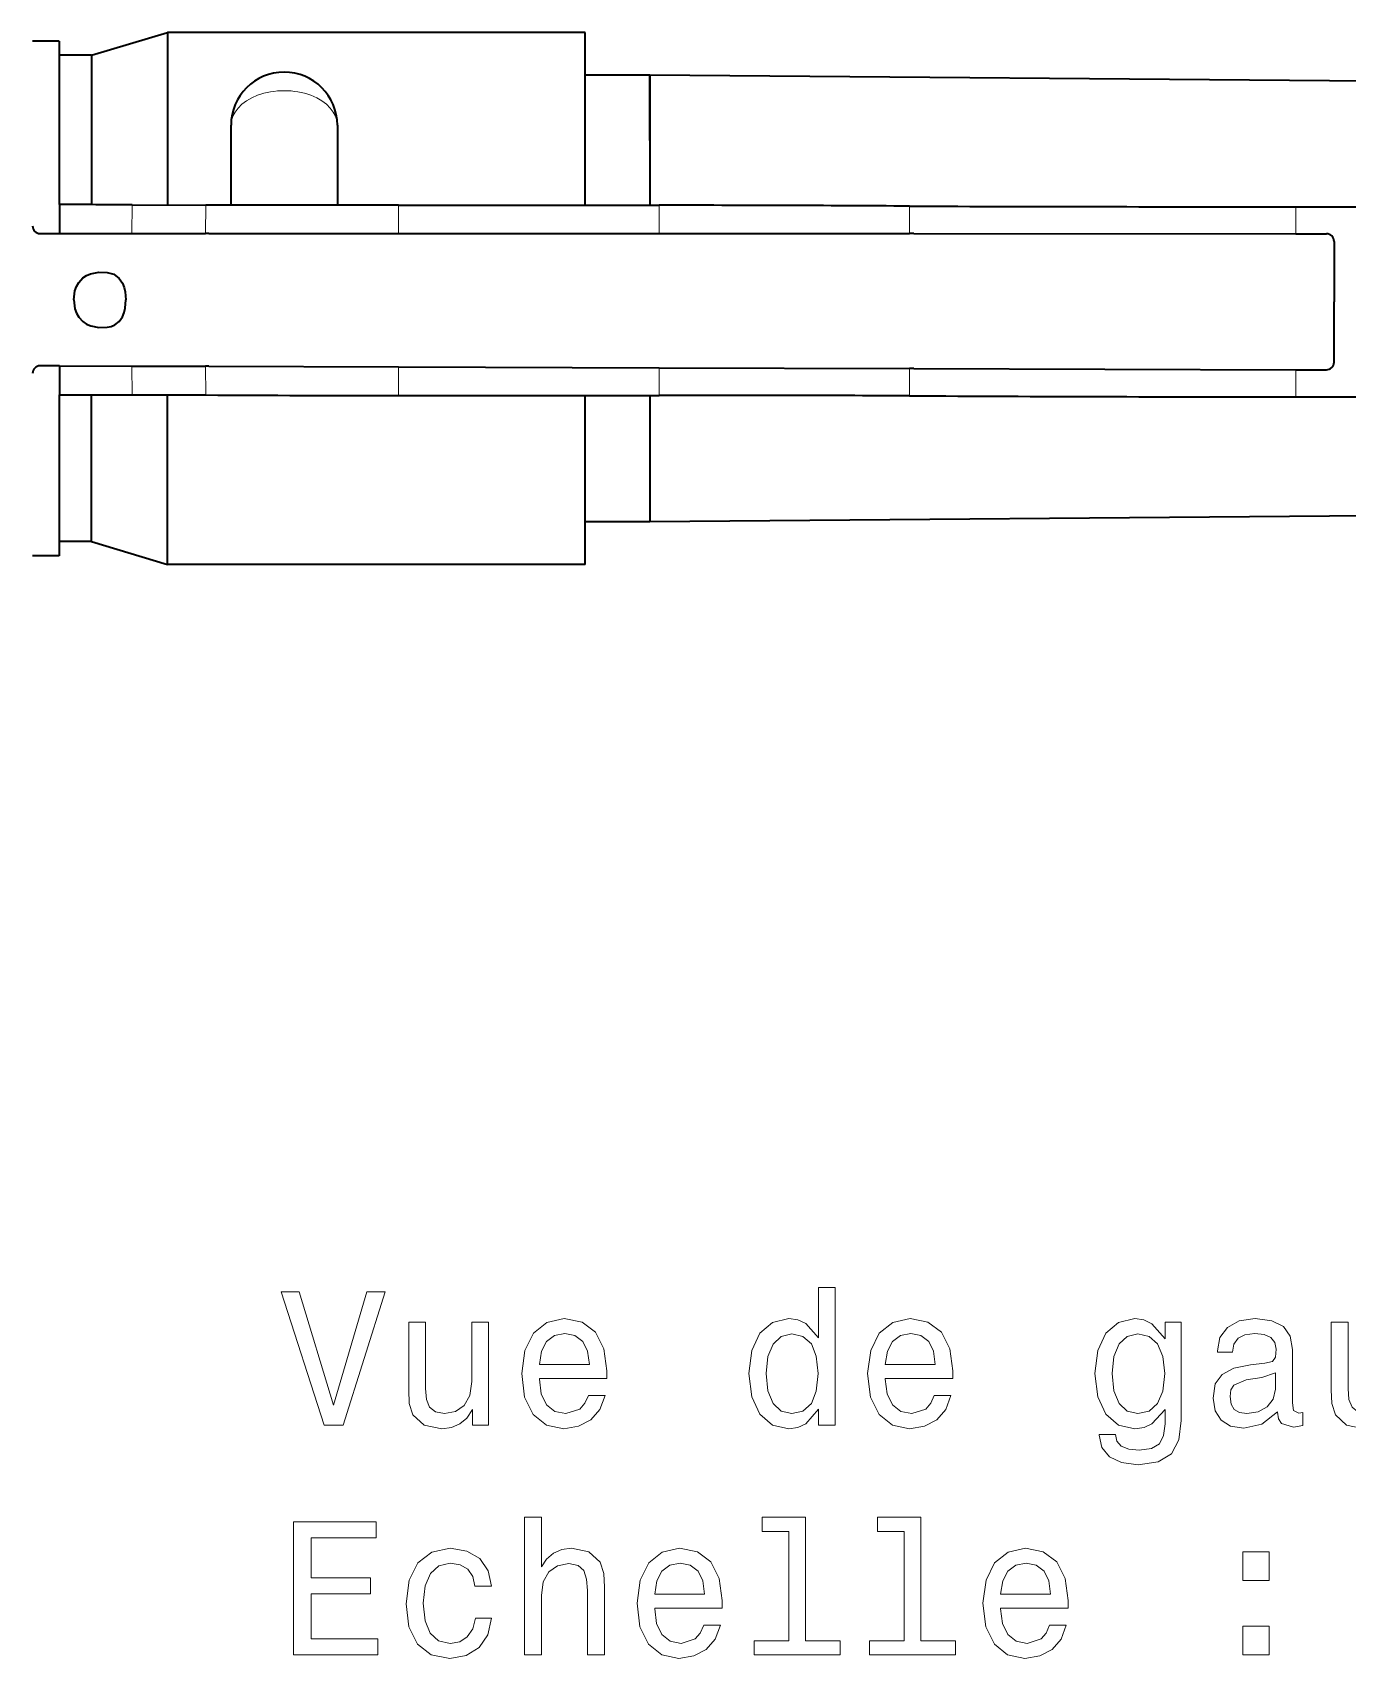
# Model space of a CAD drawing. Extents: x 370 to 946, y 143 to 764.
# Drawn here: x 704.77 to 739.4, y 384.13 to 426.93 of the extents above; entities that cross this region are included whole.
import ezdxf

# ---------------------------------------------------------------- set-up
doc = ezdxf.new("R2010")
doc.units = 0

msp = doc.modelspace()

# ---------------------------------------------------------------- linework, layer by layer
at = {"color": 7, "lineweight": 35, "ltscale": 0.052202}
for p, q in [((706.323, 426.332), (708.323, 426.932)), ((706.323, 413.532), (708.323, 412.932))]:
    msp.add_line(p, q, dxfattribs=at)
at = {"color": 7, "lineweight": 35, "ltscale": 0.113558}
msp.add_line((708.323, 426.932), (708.323, 422.389), dxfattribs=at)
at = {"color": 7, "lineweight": 35, "ltscale": 0.275}
for p, q in [((719.323, 426.932), (708.323, 426.932)), ((719.323, 412.932), (708.323, 412.932))]:
    msp.add_line(p, q, dxfattribs=at)
at = {"color": 7, "lineweight": 35, "ltscale": 0.113683}
msp.add_line((719.323, 422.384), (719.323, 426.932), dxfattribs=at)
at = {"color": 7, "lineweight": 35, "ltscale": 0.0175}
for p, q in [((705.473, 426.707), (704.773, 426.707)), ((705.473, 413.157), (704.773, 413.157))]:
    msp.add_line(p, q, dxfattribs=at)
at = {"color": 7, "lineweight": 35, "ltscale": 0.107591}
msp.add_line((705.473, 426.707), (705.473, 422.403), dxfattribs=at)
at = {"color": 7, "lineweight": 35, "ltscale": 0.021249}
for p, q in [((706.323, 426.332), (705.473, 426.332)), ((706.323, 413.532), (705.473, 413.532))]:
    msp.add_line(p, q, dxfattribs=at)
at = {"color": 7, "lineweight": 35, "ltscale": 0.098269}
msp.add_line((706.323, 426.332), (706.323, 422.401), dxfattribs=at)
at = {"color": 7, "lineweight": 35, "ltscale": 0.0425}
for p, q in [((721.023, 425.812), (719.323, 425.812)), ((721.023, 414.052), (719.323, 414.052))]:
    msp.add_line(p, q, dxfattribs=at)
at = {"color": 7, "lineweight": 35, "ltscale": 0.043056}
for p, q in [((721.023, 425.812), (721.023, 424.089)), ((721.023, 424.089), (721.023, 425.812)), ((721.023, 415.774), (721.023, 414.052))]:
    msp.add_line(p, q, dxfattribs=at)
at = {"color": 7, "lineweight": 35, "ltscale": 0.473767}
for p, q in [((739.973, 425.655), (721.023, 425.812)), ((739.973, 414.209), (721.023, 414.052))]:
    msp.add_line(p, q, dxfattribs=at)
at = {"color": 7, "lineweight": 35, "ltscale": 0.052563}
msp.add_line((710, 422.386), (710, 424.489), dxfattribs=at)
at = {"color": 7, "lineweight": 35, "ltscale": 0.052573}
msp.add_line((712.8, 424.489), (712.8, 422.386), dxfattribs=at)
at = {"color": 7, "lineweight": 35, "ltscale": 0.042638}
msp.add_line((721.023, 424.089), (721.023, 422.384), dxfattribs=at)
msp.add_line((721.023, 424.089), (721.023, 422.384), dxfattribs=at)
at = {"color": 7, "lineweight": 35, "ltscale": 0.000210571}
for p, q in [((705.481, 422.403), (705.473, 422.403)), ((705.481, 417.392), (705.473, 417.392))]:
    msp.add_line(p, q, dxfattribs=at)
at = {"color": 7, "lineweight": 35, "ltscale": 0.019097}
msp.add_line((705.481, 422.403), (705.482, 421.639), dxfattribs=at)
at = {"color": 7, "lineweight": 13, "ltscale": 0.01883}
msp.add_line((707.392, 421.639), (707.393, 422.392), dxfattribs=at)
at = {"color": 7, "lineweight": 35, "ltscale": 0.04848}
for p, q in [((707.393, 422.392), (709.333, 422.386)), ((707.393, 417.397), (709.333, 417.391))]:
    msp.add_line(p, q, dxfattribs=at)
at = {"color": 7, "lineweight": 13, "ltscale": 0.018685}
msp.add_line((709.331, 421.639), (709.333, 422.386), dxfattribs=at)
at = {"color": 7, "lineweight": 35, "ltscale": 0.126837}
msp.add_line((714.406, 422.385), (709.333, 422.386), dxfattribs=at)
at = {"color": 7, "lineweight": 13, "ltscale": 0.018684}
msp.add_line((714.407, 421.638), (714.406, 422.385), dxfattribs=at)
at = {"color": 7, "lineweight": 35, "ltscale": 0.171632}
for p, q in [((714.406, 422.385), (721.271, 422.384)), ((714.406, 417.376), (721.271, 417.376))]:
    msp.add_line(p, q, dxfattribs=at)
at = {"color": 7, "lineweight": 13, "ltscale": 0.018664}
msp.add_line((721.272, 421.637), (721.271, 422.384), dxfattribs=at)
at = {"color": 7, "lineweight": 13, "ltscale": 0.01811}
msp.add_line((727.863, 421.637), (727.863, 422.361), dxfattribs=at)
at = {"color": 7, "lineweight": 13, "ltscale": 0.017728}
msp.add_line((738.039, 421.635), (738.039, 422.345), dxfattribs=at)
at = {"color": 7, "lineweight": 35, "ltscale": 0.090067}
for p, q in [((738.039, 422.345), (741.641, 422.344)), ((738.039, 417.342), (741.641, 417.343))]:
    msp.add_line(p, q, dxfattribs=at)
at = {"color": 7, "lineweight": 35, "ltscale": 0.012517}
msp.add_line((704.972, 421.639), (705.473, 421.639), dxfattribs=at)
at = {"color": 7, "lineweight": 35, "ltscale": 0.000242615}
msp.add_line((705.472, 421.639), (705.482, 421.639), dxfattribs=at)
at = {"color": 7, "lineweight": 35, "ltscale": 2.74658e-05}
for p, q in [((705.482, 421.639), (705.483, 421.639)), ((705.482, 418.158), (705.483, 418.158))]:
    msp.add_line(p, q, dxfattribs=at)
at = {"color": 7, "lineweight": 35, "ltscale": 0.047726}
msp.add_line((705.483, 421.639), (707.392, 421.639), dxfattribs=at)
at = {"color": 7, "lineweight": 35, "ltscale": 0.002179}
for p, q in [((707.392, 421.639), (707.479, 421.639)), ((707.392, 418.152), (707.479, 418.152))]:
    msp.add_line(p, q, dxfattribs=at)
at = {"color": 7, "lineweight": 35, "ltscale": 0.046306}
for p, q in [((707.479, 421.639), (709.331, 421.639)), ((707.479, 418.152), (709.331, 418.146))]:
    msp.add_line(p, q, dxfattribs=at)
at = {"color": 7, "lineweight": 35, "ltscale": 0.002184}
for p, q in [((709.418, 421.639), (709.331, 421.639)), ((709.418, 418.146), (709.331, 418.146))]:
    msp.add_line(p, q, dxfattribs=at)
at = {"color": 7, "lineweight": 35, "ltscale": 0.12471}
msp.add_line((709.418, 421.639), (714.407, 421.638), dxfattribs=at)
at = {"color": 7, "lineweight": 35, "ltscale": 5.64575e-05}
for p, q in [((714.407, 421.638), (714.409, 421.638)), ((738.039, 418.056), (738.042, 418.056))]:
    msp.add_line(p, q, dxfattribs=at)
at = {"color": 7, "lineweight": 35, "ltscale": 0.17159}
msp.add_line((714.409, 421.638), (721.272, 421.637), dxfattribs=at)
at = {"color": 7, "lineweight": 35, "ltscale": 5.49316e-05}
for p, q in [((721.272, 421.637), (721.274, 421.637)), ((714.407, 418.13), (714.409, 418.13)), ((721.272, 418.109), (721.274, 418.109))]:
    msp.add_line(p, q, dxfattribs=at)
at = {"color": 7, "lineweight": 35, "ltscale": 0.164711}
msp.add_line((721.274, 421.637), (727.863, 421.637), dxfattribs=at)
at = {"color": 7, "lineweight": 35, "ltscale": 0.002965}
for p, q in [((727.981, 421.637), (727.863, 421.637)), ((727.981, 418.088), (727.863, 418.088))]:
    msp.add_line(p, q, dxfattribs=at)
at = {"color": 7, "lineweight": 35, "ltscale": 0.251451}
msp.add_line((727.981, 421.637), (738.039, 421.635), dxfattribs=at)
at = {"color": 7, "lineweight": 35, "ltscale": 5.79834e-05}
msp.add_line((738.039, 421.635), (738.042, 421.635), dxfattribs=at)
at = {"color": 7, "lineweight": 35, "ltscale": 0.020006}
msp.add_line((738.041, 421.635), (738.841, 421.635), dxfattribs=at)
at = {"color": 7, "lineweight": 35, "ltscale": 0.039806}
msp.add_line((739.041, 421.435), (739.041, 419.843), dxfattribs=at)
at = {"color": 7, "lineweight": 35, "ltscale": 0.039726}
msp.add_line((739.041, 418.254), (739.041, 419.843), dxfattribs=at)
at = {"color": 7, "lineweight": 35, "ltscale": 0.012485}
msp.add_line((705.473, 418.158), (704.973, 418.159), dxfattribs=at)
at = {"color": 7, "lineweight": 35, "ltscale": 0.00022278}
msp.add_line((705.482, 418.158), (705.473, 418.158), dxfattribs=at)
at = {"color": 7, "lineweight": 35, "ltscale": 0.019138}
msp.add_line((705.482, 418.158), (705.481, 417.392), dxfattribs=at)
at = {"color": 7, "lineweight": 35, "ltscale": 0.047727}
msp.add_line((705.483, 418.158), (707.392, 418.152), dxfattribs=at)
at = {"color": 7, "lineweight": 13, "ltscale": 0.018866}
msp.add_line((707.393, 417.397), (707.392, 418.152), dxfattribs=at)
at = {"color": 7, "lineweight": 13, "ltscale": 0.018876}
msp.add_line((709.333, 417.391), (709.331, 418.146), dxfattribs=at)
at = {"color": 7, "lineweight": 35, "ltscale": 0.124712}
msp.add_line((709.418, 418.146), (714.407, 418.13), dxfattribs=at)
at = {"color": 7, "lineweight": 13, "ltscale": 0.018854}
msp.add_line((714.406, 417.376), (714.407, 418.13), dxfattribs=at)
at = {"color": 7, "lineweight": 35, "ltscale": 0.171575}
msp.add_line((714.409, 418.13), (721.272, 418.109), dxfattribs=at)
at = {"color": 7, "lineweight": 13, "ltscale": 0.018314}
msp.add_line((721.271, 417.376), (721.272, 418.109), dxfattribs=at)
at = {"color": 7, "lineweight": 35, "ltscale": 0.164712}
msp.add_line((721.274, 418.109), (727.863, 418.088), dxfattribs=at)
at = {"color": 7, "lineweight": 13, "ltscale": 0.017947}
msp.add_line((727.863, 417.37), (727.863, 418.088), dxfattribs=at)
at = {"color": 7, "lineweight": 35, "ltscale": 0.251454}
msp.add_line((727.981, 418.088), (738.039, 418.056), dxfattribs=at)
at = {"color": 7, "lineweight": 13, "ltscale": 0.017851}
msp.add_line((738.039, 417.342), (738.039, 418.056), dxfattribs=at)
at = {"color": 7, "lineweight": 35, "ltscale": 0.019972}
msp.add_line((738.042, 418.056), (738.841, 418.054), dxfattribs=at)
at = {"color": 7, "lineweight": 35, "ltscale": 0.105893}
msp.add_line((705.473, 417.392), (705.473, 413.157), dxfattribs=at)
at = {"color": 7, "lineweight": 35, "ltscale": 0.096543}
msp.add_line((706.323, 413.532), (706.323, 417.393), dxfattribs=at)
at = {"color": 7, "lineweight": 35, "ltscale": 0.111565}
msp.add_line((708.323, 412.932), (708.323, 417.394), dxfattribs=at)
at = {"color": 7, "lineweight": 35, "ltscale": 0.111111}
msp.add_line((719.323, 412.932), (719.323, 417.376), dxfattribs=at)
at = {"color": 7, "lineweight": 35, "ltscale": 0.083112}
msp.add_line((721.023, 417.376), (721.023, 414.052), dxfattribs=at)
at = {"color": 7, "lineweight": 35, "ltscale": 0.040057}
msp.add_line((721.023, 417.376), (721.023, 415.774), dxfattribs=at)
at = {"color": 7, "lineweight": 35}
for points in [[(705.861, 419.895), (705.891, 420.134), (705.931, 420.248), (705.991, 420.353), (706.099, 420.47), (706.197, 420.534), (706.303, 420.58), (706.522, 420.625), (706.741, 420.619), (706.912, 420.568), (707.057, 420.46), (707.142, 420.334), (707.185, 420.224), (707.212, 420.108), (707.23, 419.893)], [(705.861, 419.895), (705.891, 419.657), (705.932, 419.543), (705.991, 419.439), (706.1, 419.323), (706.198, 419.259), (706.304, 419.212), (706.519, 419.167), (706.74, 419.172), (706.845, 419.196), (706.943, 419.238), (707.056, 419.328), (707.141, 419.452), (707.184, 419.562), (707.212, 419.677), (707.23, 419.893)]]:
    msp.add_lwpolyline(points, dxfattribs=at)
at = {"color": 7, "lineweight": 13}
for points in [[(713.579, 393.78), (712.701, 390.8), (711.798, 393.78), (711.319, 393.78), (712.449, 390.275), (712.953, 390.275), (714.058, 393.78)], [(725.466, 390.694), (725.466, 390.275), (725.909, 390.275), (725.909, 393.896), (725.471, 393.896), (725.471, 392.57), (725.133, 392.953), (724.926, 393.044), (724.689, 393.079), (724.26, 392.978), (723.927, 392.696), (723.711, 392.242), (723.635, 391.632), (723.711, 391.021), (723.927, 390.562), (724.26, 390.275), (724.689, 390.179), (724.926, 390.215), (725.138, 390.305)], [(716.781, 392.983), (716.337, 392.983), (716.337, 391.42), (716.287, 391.057), (716.141, 390.794), (715.914, 390.633), (715.616, 390.583), (715.379, 390.623), (715.228, 390.744), (715.142, 390.951), (715.122, 391.243), (715.122, 392.983), (714.678, 392.983), (714.678, 391.203), (714.693, 390.845), (714.789, 390.547), (715.082, 390.275), (715.551, 390.179), (715.803, 390.215), (716.02, 390.305), (716.206, 390.462), (716.358, 390.689), (716.358, 390.275), (716.781, 390.275)], [(718.118, 391.501), (719.893, 391.501), (719.898, 391.707), (719.817, 392.287), (719.595, 392.721), (719.242, 392.983), (718.773, 393.079), (718.314, 392.978), (717.961, 392.696), (717.734, 392.237), (717.654, 391.632), (717.729, 391.011), (717.956, 390.557), (718.304, 390.275), (718.758, 390.179), (719.151, 390.245), (719.474, 390.416), (719.711, 390.689), (719.847, 391.052), (719.409, 391.052), (719.318, 390.85), (719.187, 390.699), (718.814, 390.578), (718.526, 390.633), (718.309, 390.81), (718.168, 391.097), (718.118, 391.485)], [(727.226, 391.501), (729.001, 391.501), (729.006, 391.707), (728.925, 392.287), (728.703, 392.721), (728.35, 392.983), (727.881, 393.079), (727.422, 392.978), (727.069, 392.696), (726.842, 392.237), (726.762, 391.632), (726.837, 391.011), (727.064, 390.557), (727.412, 390.275), (727.866, 390.179), (728.26, 390.245), (728.582, 390.416), (728.819, 390.689), (728.956, 391.052), (728.517, 391.052), (728.426, 390.85), (728.295, 390.699), (727.922, 390.578), (727.634, 390.633), (727.417, 390.81), (727.276, 391.097), (727.226, 391.485)], [(735.017, 390.396), (735.017, 392.983), (734.594, 392.983), (734.594, 392.544), (734.246, 392.943), (734.034, 393.044), (733.797, 393.079), (733.368, 392.978), (733.035, 392.696), (732.819, 392.242), (732.743, 391.632), (732.819, 391.016), (733.035, 390.562), (733.368, 390.275), (733.797, 390.179), (734.039, 390.215), (734.241, 390.305), (734.594, 390.689), (734.594, 390.305), (734.553, 390.003), (734.443, 389.786), (734.231, 389.66), (733.913, 389.614), (733.636, 389.645), (733.439, 389.72), (733.323, 389.851), (733.288, 390.028), (732.859, 390.028), (732.859, 390.008), (732.924, 389.685), (733.126, 389.443), (733.449, 389.287), (733.888, 389.231), (734.412, 389.307), (734.76, 389.519), (734.957, 389.887)], [(737.554, 390.628), (737.554, 390.613), (737.579, 390.441), (737.655, 390.32), (737.973, 390.225), (738.22, 390.265), (738.22, 390.608), (738.114, 390.593), (737.973, 390.658), (737.948, 390.86), (737.948, 392.262), (737.887, 392.62), (737.711, 392.872), (737.403, 393.024), (736.969, 393.079), (736.546, 393.019), (736.233, 392.847), (736.036, 392.58), (735.971, 392.227), (735.971, 392.197), (736.369, 392.197), (736.404, 392.408), (736.515, 392.56), (736.697, 392.65), (736.954, 392.686), (737.201, 392.66), (737.378, 392.585), (737.484, 392.454), (737.519, 392.272), (737.499, 392.06), (737.418, 391.954), (737.216, 391.904), (736.838, 391.864), (736.404, 391.773), (736.097, 391.611), (735.915, 391.359), (735.86, 390.986), (735.91, 390.653), (736.066, 390.406), (736.319, 390.25), (736.667, 390.194), (737.136, 390.3)], [(741.069, 392.983), (740.626, 392.983), (740.626, 391.42), (740.575, 391.057), (740.429, 390.794), (740.202, 390.633), (739.904, 390.583), (739.667, 390.623), (739.516, 390.744), (739.43, 390.951), (739.41, 391.243), (739.41, 392.983), (738.966, 392.983), (738.966, 391.203), (738.981, 390.845), (739.077, 390.547), (739.37, 390.275), (739.839, 390.179), (740.091, 390.215), (740.308, 390.305), (740.494, 390.462), (740.646, 390.689), (740.646, 390.275), (741.069, 390.275)], [(718.118, 391.874), (718.173, 392.222), (718.309, 392.479), (718.516, 392.635), (718.788, 392.691), (719.056, 392.635), (719.262, 392.479), (719.388, 392.222), (719.434, 391.874)], [(724.765, 392.681), (725.057, 392.61), (725.279, 392.413), (725.41, 392.086), (725.461, 391.632), (725.41, 391.173), (725.279, 390.845), (725.057, 390.643), (724.765, 390.578), (724.487, 390.643), (724.275, 390.845), (724.134, 391.178), (724.089, 391.632), (724.134, 392.081), (724.275, 392.408), (724.487, 392.61)], [(727.226, 391.874), (727.281, 392.222), (727.417, 392.479), (727.624, 392.635), (727.896, 392.691), (728.164, 392.635), (728.37, 392.479), (728.497, 392.222), (728.542, 391.874)], [(733.202, 391.632), (733.247, 392.081), (733.383, 392.413), (733.595, 392.61), (733.878, 392.681), (734.175, 392.61), (734.397, 392.413), (734.533, 392.081), (734.584, 391.632), (734.533, 391.173), (734.397, 390.845), (734.175, 390.643), (733.878, 390.578), (733.595, 390.643), (733.383, 390.845), (733.247, 391.178)], [(737.504, 391.223), (737.443, 390.961), (737.282, 390.759), (737.04, 390.628), (736.742, 390.583), (736.551, 390.608), (736.414, 390.689), (736.329, 390.83), (736.303, 391.026), (736.324, 391.203), (736.404, 391.329), (736.727, 391.47), (737.136, 391.531), (737.504, 391.652)], [(717.729, 384.228), (718.173, 384.228), (718.173, 385.792), (718.218, 386.15), (718.365, 386.412), (718.592, 386.573), (718.894, 386.634), (719.136, 386.583), (719.288, 386.447), (719.363, 386.22), (719.388, 385.918), (719.388, 384.228), (719.832, 384.228), (719.832, 386.008), (719.812, 386.367), (719.721, 386.664), (719.424, 386.936), (718.96, 387.032), (718.708, 386.997), (718.491, 386.901), (718.309, 386.75), (718.173, 386.543), (718.173, 387.849), (717.729, 387.849)], [(724.684, 387.476), (724.684, 384.601), (723.771, 384.601), (723.771, 384.228), (726.035, 384.228), (726.035, 384.601), (725.128, 384.601), (725.128, 387.849), (723.988, 387.849), (723.988, 387.476)], [(727.72, 387.476), (727.72, 384.601), (726.807, 384.601), (726.807, 384.228), (729.071, 384.228), (729.071, 384.601), (728.164, 384.601), (728.164, 387.849), (727.024, 387.849), (727.024, 387.476)], [(711.642, 384.228), (713.861, 384.228), (713.861, 384.652), (712.106, 384.652), (712.106, 385.837), (713.669, 385.837), (713.669, 386.256), (712.106, 386.256), (712.106, 387.305), (713.821, 387.305), (713.821, 387.728), (711.642, 387.728)], [(716.418, 386.039), (716.857, 386.039), (716.766, 386.442), (716.549, 386.76), (716.211, 386.957), (715.773, 387.032), (715.288, 386.931), (714.92, 386.649), (714.688, 386.19), (714.608, 385.575), (714.683, 384.964), (714.91, 384.511), (715.268, 384.228), (715.757, 384.132), (716.191, 384.208), (716.529, 384.42), (716.761, 384.753), (716.862, 385.196), (716.438, 385.196), (716.363, 384.914), (716.221, 384.702), (716.02, 384.571), (715.773, 384.531), (715.465, 384.596), (715.243, 384.798), (715.107, 385.126), (715.061, 385.59), (715.107, 386.044), (715.248, 386.372), (715.475, 386.573), (715.773, 386.644), (716.035, 386.599), (716.231, 386.483), (716.363, 386.291)], [(721.154, 385.454), (722.929, 385.454), (722.934, 385.66), (722.853, 386.24), (722.631, 386.674), (722.278, 386.936), (721.809, 387.032), (721.35, 386.931), (720.997, 386.649), (720.77, 386.19), (720.69, 385.585), (720.765, 384.964), (720.992, 384.511), (721.34, 384.228), (721.794, 384.132), (722.188, 384.198), (722.51, 384.369), (722.747, 384.642), (722.883, 385.005), (722.445, 385.005), (722.354, 384.803), (722.223, 384.652), (721.85, 384.531), (721.562, 384.586), (721.345, 384.763), (721.204, 385.05), (721.154, 385.439)], [(730.262, 385.454), (732.037, 385.454), (732.042, 385.66), (731.961, 386.24), (731.739, 386.674), (731.386, 386.936), (730.917, 387.032), (730.458, 386.931), (730.105, 386.649), (729.878, 386.19), (729.798, 385.585), (729.873, 384.964), (730.1, 384.511), (730.448, 384.228), (730.902, 384.132), (731.296, 384.198), (731.618, 384.369), (731.855, 384.642), (731.992, 385.005), (731.553, 385.005), (731.462, 384.803), (731.331, 384.652), (730.958, 384.531), (730.67, 384.586), (730.453, 384.763), (730.312, 385.05), (730.262, 385.439)], [(736.641, 386.185), (737.337, 386.185), (737.337, 386.936), (736.641, 386.936)], [(721.154, 385.827), (721.209, 386.175), (721.345, 386.432), (721.552, 386.588), (721.824, 386.644), (722.092, 386.588), (722.298, 386.432), (722.424, 386.175), (722.47, 385.827)], [(730.262, 385.827), (730.317, 386.175), (730.453, 386.432), (730.66, 386.588), (730.932, 386.644), (731.2, 386.588), (731.406, 386.432), (731.533, 386.175), (731.578, 385.827)], [(736.641, 384.228), (737.337, 384.228), (737.337, 384.98), (736.641, 384.98)]]:
    msp.add_lwpolyline(points, close=True, dxfattribs=at)
at = {"color": 7, "lineweight": 35}
for centre, radius, start, end in [((711.4, 424.489), 1.4, 0, 180), ((705.471, 250.756), 171.647, 89.35816, 89.99651), ((721.174, -570.324), 992.708, 89.613926, 89.994381), ((739.159, 4271.342), 3848.998, 269.831859, 269.983325), ((704.973, 421.839), 0.2, 180, 269.9935), ((738.841, 421.435), 0.2, 359.9978, 89.9935), ((704.973, 417.959), 0.2, 89.8216, 180), ((738.841, 418.254), 0.2, 269.8215, 359.9978), ((705.46, 798.169), 380.777, 270.00315, 270.2909), ((714.23, 1232.669), 815.293, 269.655797, 270.012346), ((722.493, -2096.855), 2514.231, 89.877612, 90.027829), ((736.981, 1952.577), 1535.234, 269.659711, 270.039462)]:
    msp.add_arc(centre, radius, start, end, dxfattribs=at)
at = {"color": 7, "lineweight": 13}
msp.add_ellipse((711.4, 424.489), major_axis=(1.4, 0), ratio=0.650991, start_param=0, end_param=3.141593, dxfattribs=at)

doc.saveas('drawing.dxf')
